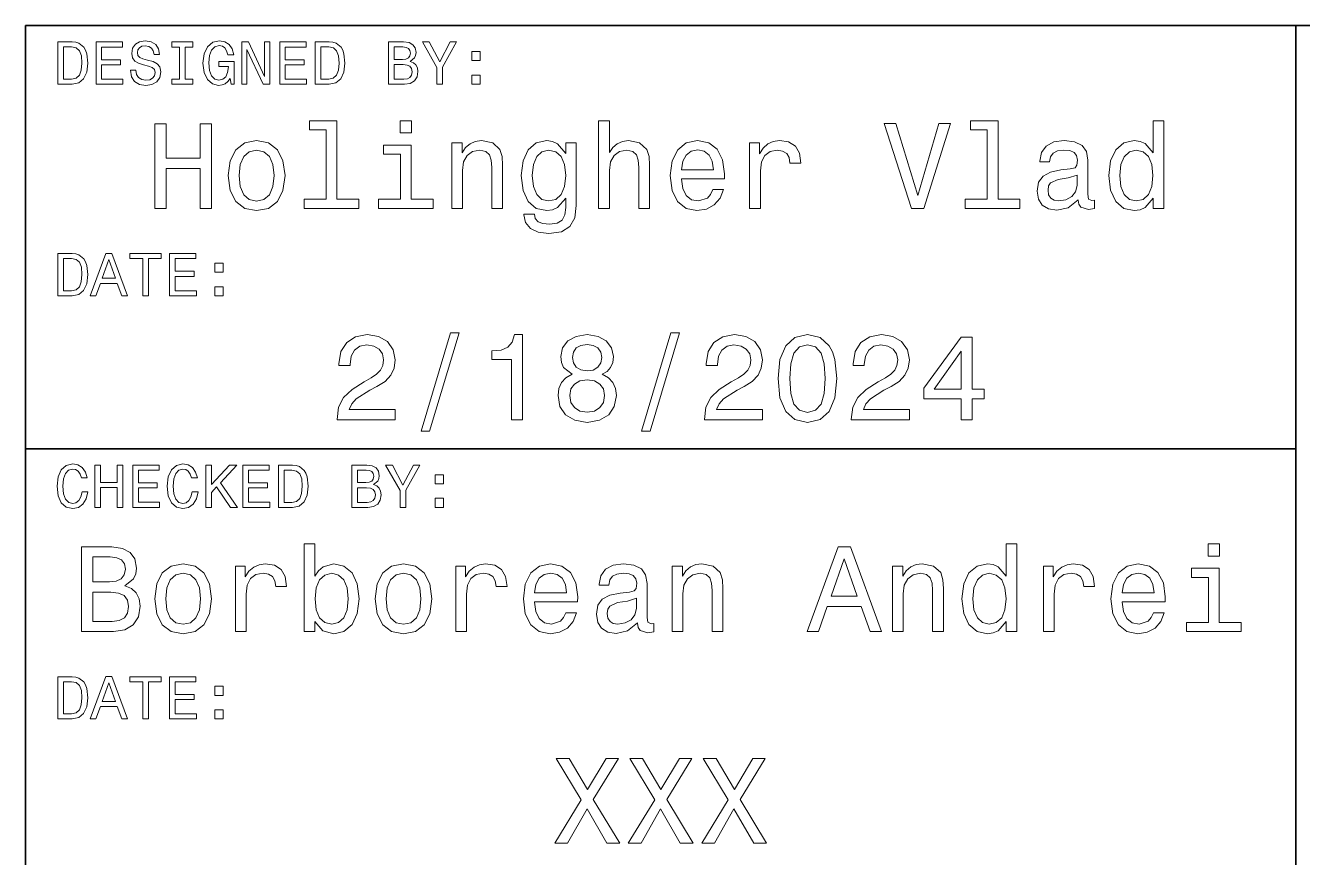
# Model space of a CAD drawing. Extents: x 0 to 420, y 0 to 297.
# Drawn here: x 220 to 265.24, y 40.51 to 70 of the extents above; entities that cross this region are included whole.
import ezdxf

# ---------------------------------------------------------------- set-up
doc = ezdxf.new("R2010")
doc.units = 0

msp = doc.modelspace()

# ---------------------------------------------------------------- linework, layer by layer
at = {"color": 7, "lineweight": 35}
for p, q in [((220, 10), (220, 70)), ((220, 70), (410, 70)), ((265, 14), (265, 70)), ((220, 55), (265, 55))]:
    msp.add_line(p, q, dxfattribs=at)
at = {"color": 7, "lineweight": 13}
for points in [[(221.648, 69.419), (221.149, 69.419), (221.149, 67.919), (221.648, 67.919), (221.884, 67.966), (222.059, 68.111), (222.167, 68.347), (222.206, 68.669), (222.171, 68.997), (222.128, 69.127), (222.068, 69.231), (221.893, 69.371), (221.778, 69.406)], [(221.633, 69.239), (221.798, 69.207), (221.91, 69.107), (221.977, 68.93), (221.999, 68.669), (221.975, 68.416), (221.908, 68.238), (221.793, 68.133), (221.633, 68.098), (221.35, 68.098), (221.35, 69.239)], [(222.498, 67.919), (223.449, 67.919), (223.449, 68.1), (222.697, 68.1), (222.697, 68.608), (223.367, 68.608), (223.367, 68.787), (222.697, 68.787), (222.697, 69.237), (223.432, 69.237), (223.432, 69.419), (222.498, 69.419)], [(223.911, 68.414), (223.715, 68.414), (223.758, 68.184), (223.866, 68.016), (224.032, 67.914), (224.257, 67.878), (224.48, 67.912), (224.646, 68.007), (224.752, 68.156), (224.791, 68.353), (224.759, 68.53), (224.668, 68.645), (224.521, 68.72), (224.324, 68.777), (224.156, 68.818), (224.045, 68.865), (223.983, 68.934), (223.963, 69.043), (223.983, 69.14), (224.039, 69.213), (224.125, 69.263), (224.244, 69.28), (224.365, 69.259), (224.46, 69.2), (224.523, 69.103), (224.553, 68.971), (224.75, 68.971), (224.75, 68.976), (224.715, 69.179), (224.614, 69.33), (224.454, 69.425), (224.238, 69.457), (224.043, 69.425), (223.892, 69.334), (223.795, 69.194), (223.76, 69.012), (223.788, 68.85), (223.87, 68.74), (224, 68.666), (224.177, 68.61), (224.352, 68.561), (224.484, 68.513), (224.564, 68.444), (224.592, 68.331), (224.566, 68.217), (224.499, 68.13), (224.398, 68.076), (224.266, 68.059), (224.119, 68.083), (224.006, 68.152), (223.935, 68.264)], [(225.455, 68.1), (225.178, 68.1), (225.178, 67.919), (225.93, 67.919), (225.93, 68.1), (225.653, 68.1), (225.653, 69.237), (225.93, 69.237), (225.93, 69.419), (225.178, 69.419), (225.178, 69.237), (225.455, 69.237)], [(227.251, 68.12), (227.287, 67.919), (227.396, 67.919), (227.396, 68.729), (226.849, 68.729), (226.849, 68.545), (227.186, 68.545), (227.186, 68.532), (227.16, 68.334), (227.091, 68.187), (226.985, 68.094), (226.853, 68.063), (226.706, 68.102), (226.591, 68.219), (226.518, 68.411), (226.492, 68.675), (226.516, 68.937), (226.589, 69.129), (226.706, 69.246), (226.864, 69.287), (226.972, 69.265), (227.061, 69.205), (227.125, 69.103), (227.162, 68.967), (227.376, 68.967), (227.32, 69.174), (227.214, 69.33), (227.065, 69.425), (226.877, 69.46), (226.63, 69.406), (226.445, 69.248), (226.326, 68.999), (226.285, 68.669), (226.326, 68.336), (226.445, 68.087), (226.62, 67.929), (226.84, 67.878), (226.963, 67.895), (227.073, 67.938), (227.169, 68.014)], [(227.664, 67.919), (227.843, 67.919), (227.843, 69.148), (228.418, 67.919), (228.649, 67.919), (228.649, 69.419), (228.468, 69.419), (228.468, 68.189), (227.899, 69.419), (227.664, 69.419)], [(229.004, 67.919), (229.955, 67.919), (229.955, 68.1), (229.202, 68.1), (229.202, 68.608), (229.872, 68.608), (229.872, 68.787), (229.202, 68.787), (229.202, 69.237), (229.937, 69.237), (229.937, 69.419), (229.004, 69.419)], [(230.756, 69.419), (230.257, 69.419), (230.257, 67.919), (230.756, 67.919), (230.992, 67.966), (231.167, 68.111), (231.275, 68.347), (231.314, 68.669), (231.28, 68.997), (231.236, 69.127), (231.176, 69.231), (231.001, 69.371), (230.886, 69.406)], [(230.741, 69.239), (230.906, 69.207), (231.018, 69.107), (231.085, 68.93), (231.107, 68.669), (231.083, 68.416), (231.016, 68.238), (230.901, 68.133), (230.741, 68.098), (230.458, 68.098), (230.458, 69.239)], [(233.631, 68.729), (233.782, 68.854), (233.821, 68.939), (233.834, 69.043), (233.806, 69.205), (233.722, 69.321), (233.586, 69.393), (233.396, 69.419), (232.862, 69.419), (232.862, 67.919), (233.426, 67.919), (233.627, 67.949), (233.776, 68.037), (233.869, 68.178), (233.901, 68.368), (233.882, 68.496), (233.83, 68.602), (233.746, 68.679)], [(233.354, 68.796), (233.061, 68.796), (233.061, 69.239), (233.372, 69.239), (233.488, 69.226), (233.571, 69.187), (233.62, 69.12), (233.638, 69.021), (233.618, 68.921), (233.566, 68.852), (233.478, 68.809)], [(234.774, 67.919), (234.774, 68.526), (235.267, 69.421), (235.043, 69.421), (234.673, 68.71), (234.299, 69.421), (234.059, 69.421), (234.573, 68.513), (234.573, 67.919)], [(235.814, 68.757), (236.112, 68.757), (236.112, 69.079), (235.814, 69.079)], [(233.402, 68.098), (233.061, 68.098), (233.061, 68.615), (233.383, 68.615), (233.519, 68.599), (233.616, 68.554), (233.674, 68.476), (233.694, 68.364), (233.674, 68.245), (233.62, 68.163), (233.53, 68.113)], [(235.814, 67.919), (236.112, 67.919), (236.112, 68.241), (235.814, 68.241)], [(224.582, 63.52), (224.984, 63.52), (224.984, 64.929), (226.186, 64.929), (226.186, 63.52), (226.584, 63.52), (226.584, 66.52), (226.186, 66.52), (226.186, 65.297), (224.984, 65.297), (224.984, 66.52), (224.582, 66.52)], [(230.651, 66.304), (230.651, 63.84), (229.869, 63.84), (229.869, 63.52), (231.81, 63.52), (231.81, 63.84), (231.032, 63.84), (231.032, 66.624), (230.055, 66.624), (230.055, 66.304)], [(233.673, 66.624), (233.271, 66.624), (233.271, 66.192), (233.673, 66.192)], [(240.304, 63.52), (240.684, 63.52), (240.684, 64.86), (240.723, 65.167), (240.849, 65.392), (241.043, 65.53), (241.303, 65.582), (241.51, 65.539), (241.64, 65.422), (241.705, 65.228), (241.726, 64.968), (241.726, 63.52), (242.107, 63.52), (242.107, 65.046), (242.089, 65.353), (242.012, 65.608), (241.756, 65.841), (241.359, 65.924), (241.143, 65.893), (240.957, 65.811), (240.801, 65.682), (240.684, 65.504), (240.684, 66.624), (240.304, 66.624)], [(252.36, 66.524), (251.608, 63.97), (250.834, 66.524), (250.424, 66.524), (251.392, 63.52), (251.824, 63.52), (252.771, 66.524)], [(254.072, 66.304), (254.072, 63.84), (253.29, 63.84), (253.29, 63.52), (255.231, 63.52), (255.231, 63.84), (254.452, 63.84), (254.452, 66.624), (253.476, 66.624), (253.476, 66.304)], [(259.947, 63.879), (259.947, 63.52), (260.327, 63.52), (260.327, 66.624), (259.951, 66.624), (259.951, 65.487), (259.661, 65.816), (259.484, 65.893), (259.281, 65.924), (258.914, 65.837), (258.628, 65.595), (258.442, 65.206), (258.378, 64.683), (258.442, 64.16), (258.628, 63.767), (258.914, 63.52), (259.281, 63.438), (259.484, 63.468), (259.666, 63.546)], [(227.18, 64.679), (227.249, 64.151), (227.448, 63.762), (227.764, 63.52), (228.187, 63.438), (228.607, 63.52), (228.922, 63.758), (229.121, 64.147), (229.195, 64.679), (229.121, 65.206), (228.922, 65.599), (228.607, 65.837), (228.187, 65.924), (227.764, 65.837), (227.448, 65.595), (227.249, 65.206)], [(233.66, 63.84), (233.66, 65.764), (232.683, 65.764), (232.683, 65.439), (233.28, 65.439), (233.28, 63.84), (232.501, 63.84), (232.501, 63.52), (234.447, 63.52), (234.447, 63.84)], [(235.099, 63.52), (235.48, 63.52), (235.48, 64.86), (235.519, 65.167), (235.644, 65.392), (235.839, 65.53), (236.098, 65.582), (236.305, 65.539), (236.435, 65.422), (236.5, 65.228), (236.522, 64.968), (236.522, 63.52), (236.902, 63.52), (236.902, 65.046), (236.885, 65.353), (236.807, 65.608), (236.552, 65.841), (236.154, 65.924), (235.934, 65.893), (235.748, 65.811), (235.588, 65.673), (235.463, 65.487), (235.463, 65.841), (235.099, 65.841)], [(239.509, 63.624), (239.509, 65.841), (239.146, 65.841), (239.146, 65.465), (238.847, 65.807), (238.666, 65.893), (238.463, 65.924), (238.095, 65.837), (237.81, 65.595), (237.624, 65.206), (237.559, 64.683), (237.624, 64.156), (237.81, 63.767), (238.095, 63.52), (238.463, 63.438), (238.67, 63.468), (238.843, 63.546), (239.146, 63.875), (239.146, 63.546), (239.111, 63.287), (239.016, 63.101), (238.834, 62.993), (238.562, 62.954), (238.324, 62.98), (238.156, 63.045), (238.056, 63.157), (238.026, 63.308), (237.658, 63.308), (237.658, 63.291), (237.715, 63.014), (237.888, 62.807), (238.164, 62.673), (238.54, 62.625), (238.99, 62.69), (239.288, 62.872), (239.457, 63.187)], [(243.239, 64.571), (244.761, 64.571), (244.765, 64.748), (244.696, 65.245), (244.506, 65.617), (244.203, 65.841), (243.801, 65.924), (243.408, 65.837), (243.105, 65.595), (242.911, 65.202), (242.841, 64.683), (242.906, 64.151), (243.101, 63.762), (243.399, 63.52), (243.788, 63.438), (244.125, 63.494), (244.402, 63.641), (244.605, 63.875), (244.722, 64.186), (244.346, 64.186), (244.268, 64.013), (244.156, 63.883), (243.836, 63.78), (243.589, 63.827), (243.403, 63.978), (243.282, 64.225), (243.239, 64.558)], [(245.651, 63.52), (246.032, 63.52), (246.032, 64.847), (246.071, 65.167), (246.187, 65.396), (246.378, 65.535), (246.633, 65.582), (246.823, 65.552), (246.965, 65.465), (247.052, 65.318), (247.082, 65.12), (247.467, 65.12), (247.415, 65.47), (247.272, 65.72), (247.035, 65.872), (246.71, 65.924), (246.49, 65.889), (246.3, 65.803), (246.131, 65.656), (245.997, 65.457), (245.997, 65.841), (245.651, 65.841)], [(257.297, 63.823), (257.297, 63.81), (257.318, 63.663), (257.383, 63.559), (257.656, 63.477), (257.867, 63.512), (257.867, 63.805), (257.777, 63.793), (257.656, 63.849), (257.634, 64.022), (257.634, 65.223), (257.582, 65.53), (257.431, 65.746), (257.167, 65.876), (256.795, 65.924), (256.432, 65.872), (256.164, 65.725), (255.996, 65.496), (255.939, 65.193), (255.939, 65.167), (256.281, 65.167), (256.311, 65.349), (256.406, 65.478), (256.562, 65.556), (256.782, 65.586), (256.994, 65.565), (257.146, 65.5), (257.236, 65.388), (257.267, 65.232), (257.249, 65.05), (257.18, 64.96), (257.007, 64.916), (256.683, 64.882), (256.311, 64.804), (256.048, 64.666), (255.892, 64.45), (255.844, 64.13), (255.888, 63.844), (256.022, 63.633), (256.238, 63.499), (256.536, 63.451), (256.938, 63.542)], [(227.569, 64.683), (227.608, 65.072), (227.729, 65.353), (227.924, 65.526), (228.187, 65.586), (228.447, 65.526), (228.641, 65.357), (228.762, 65.072), (228.805, 64.683), (228.762, 64.29), (228.641, 64.004), (228.447, 63.831), (228.187, 63.775), (227.924, 63.831), (227.729, 64.004), (227.608, 64.29)], [(237.952, 64.683), (237.991, 65.068), (238.108, 65.353), (238.29, 65.522), (238.532, 65.582), (238.787, 65.522), (238.977, 65.353), (239.094, 65.068), (239.137, 64.683), (239.094, 64.29), (238.977, 64.009), (238.787, 63.836), (238.532, 63.78), (238.29, 63.836), (238.108, 64.009), (237.991, 64.294)], [(243.239, 64.89), (243.287, 65.189), (243.403, 65.409), (243.581, 65.543), (243.814, 65.591), (244.043, 65.543), (244.22, 65.409), (244.329, 65.189), (244.367, 64.89)], [(259.346, 65.582), (259.597, 65.522), (259.787, 65.353), (259.899, 65.072), (259.942, 64.683), (259.899, 64.29), (259.787, 64.009), (259.597, 63.836), (259.346, 63.78), (259.108, 63.836), (258.927, 64.009), (258.805, 64.294), (258.767, 64.683), (258.805, 65.068), (258.927, 65.349), (259.108, 65.522)], [(257.254, 64.333), (257.202, 64.108), (257.063, 63.935), (256.856, 63.823), (256.601, 63.784), (256.437, 63.805), (256.32, 63.875), (256.246, 63.996), (256.225, 64.164), (256.242, 64.316), (256.311, 64.424), (256.588, 64.545), (256.938, 64.597), (257.254, 64.7)], [(221.648, 61.919), (221.149, 61.919), (221.149, 60.419), (221.648, 60.419), (221.884, 60.466), (222.059, 60.611), (222.167, 60.847), (222.206, 61.169), (222.171, 61.497), (222.128, 61.627), (222.068, 61.731), (221.893, 61.871), (221.778, 61.906)], [(221.633, 61.739), (221.798, 61.707), (221.91, 61.607), (221.977, 61.43), (221.999, 61.169), (221.975, 60.916), (221.908, 60.738), (221.793, 60.633), (221.633, 60.598), (221.35, 60.598), (221.35, 61.739)], [(222.295, 60.419), (222.494, 60.419), (222.651, 60.86), (223.25, 60.86), (223.408, 60.419), (223.611, 60.419), (223.062, 61.921), (222.841, 61.921)], [(222.72, 61.043), (222.952, 61.705), (223.183, 61.043)], [(224.153, 60.419), (224.352, 60.419), (224.352, 61.737), (224.806, 61.737), (224.806, 61.919), (223.697, 61.919), (223.697, 61.737), (224.153, 61.737)], [(225.1, 60.419), (226.051, 60.419), (226.051, 60.6), (225.299, 60.6), (225.299, 61.108), (225.969, 61.108), (225.969, 61.287), (225.299, 61.287), (225.299, 61.737), (226.034, 61.737), (226.034, 61.919), (225.1, 61.919)], [(226.706, 61.257), (227.004, 61.257), (227.004, 61.579), (226.706, 61.579)], [(226.706, 60.419), (227.004, 60.419), (227.004, 60.741), (226.706, 60.741)], [(231.036, 56.02), (233.098, 56.02), (233.098, 56.392), (231.468, 56.392), (231.559, 56.595), (231.715, 56.764), (232.195, 57.071), (232.45, 57.2), (232.735, 57.386), (232.938, 57.602), (233.055, 57.857), (233.098, 58.147), (233.024, 58.51), (232.821, 58.795), (232.51, 58.977), (232.108, 59.042), (231.693, 58.968), (231.378, 58.765), (231.174, 58.441), (231.105, 58.013), (231.105, 57.952), (231.499, 57.952), (231.499, 57.987), (231.537, 58.281), (231.654, 58.497), (231.84, 58.635), (232.086, 58.683), (232.337, 58.64), (232.523, 58.532), (232.644, 58.363), (232.687, 58.151), (232.657, 57.952), (232.575, 57.784), (232.437, 57.637), (232.246, 57.507), (231.991, 57.369), (231.568, 57.101), (231.269, 56.816), (231.092, 56.47), (231.036, 56.033)], [(234.019, 55.618), (234.317, 55.618), (235.363, 59.102), (235.061, 59.102)], [(237.218, 56.02), (237.611, 56.02), (237.611, 59.042), (237.317, 59.042), (237.239, 58.778), (237.084, 58.601), (236.846, 58.497), (236.517, 58.463), (236.517, 58.156), (237.218, 58.156)], [(239.362, 57.637), (239.141, 57.516), (238.99, 57.347), (238.895, 57.135), (238.865, 56.88), (238.934, 56.496), (239.133, 56.197), (239.457, 56.007), (239.898, 55.934), (240.334, 56.007), (240.659, 56.197), (240.857, 56.496), (240.931, 56.88), (240.896, 57.135), (240.805, 57.347), (240.65, 57.516), (240.434, 57.637), (240.607, 57.741), (240.728, 57.883), (240.801, 58.056), (240.827, 58.268), (240.758, 58.575), (240.576, 58.821), (240.282, 58.981), (239.898, 59.042), (239.509, 58.981), (239.215, 58.821), (239.029, 58.575), (238.964, 58.268), (238.986, 58.056), (239.059, 57.883)], [(241.826, 55.618), (242.124, 55.618), (243.17, 59.102), (242.867, 59.102)], [(244.048, 56.02), (246.11, 56.02), (246.11, 56.392), (244.48, 56.392), (244.571, 56.595), (244.726, 56.764), (245.206, 57.071), (245.461, 57.2), (245.746, 57.386), (245.95, 57.602), (246.066, 57.857), (246.11, 58.147), (246.036, 58.51), (245.833, 58.795), (245.522, 58.977), (245.12, 59.042), (244.705, 58.968), (244.389, 58.765), (244.186, 58.441), (244.117, 58.013), (244.117, 57.952), (244.51, 57.952), (244.51, 57.987), (244.549, 58.281), (244.666, 58.497), (244.852, 58.635), (245.098, 58.683), (245.349, 58.64), (245.535, 58.532), (245.656, 58.363), (245.699, 58.151), (245.669, 57.952), (245.586, 57.784), (245.448, 57.637), (245.258, 57.507), (245.003, 57.369), (244.579, 57.101), (244.281, 56.816), (244.104, 56.47), (244.048, 56.033)], [(246.663, 57.486), (246.728, 56.807), (246.931, 56.323), (247.255, 56.029), (247.705, 55.934), (248.15, 56.029), (248.474, 56.323), (248.673, 56.807), (248.742, 57.486), (248.673, 58.16), (248.591, 58.428), (248.474, 58.648), (248.15, 58.942), (247.705, 59.042), (247.255, 58.942), (246.931, 58.644), (246.728, 58.16)], [(249.252, 56.02), (251.314, 56.02), (251.314, 56.392), (249.684, 56.392), (249.775, 56.595), (249.931, 56.764), (250.411, 57.071), (250.666, 57.2), (250.951, 57.386), (251.154, 57.602), (251.271, 57.857), (251.314, 58.147), (251.241, 58.51), (251.037, 58.795), (250.726, 58.977), (250.324, 59.042), (249.909, 58.968), (249.594, 58.765), (249.39, 58.441), (249.321, 58.013), (249.321, 57.952), (249.715, 57.952), (249.715, 57.987), (249.754, 58.281), (249.87, 58.497), (250.056, 58.635), (250.303, 58.683), (250.553, 58.64), (250.739, 58.532), (250.86, 58.363), (250.903, 58.151), (250.873, 57.952), (250.791, 57.784), (250.653, 57.637), (250.463, 57.507), (250.207, 57.369), (249.784, 57.101), (249.486, 56.816), (249.308, 56.47), (249.252, 56.033)], [(253.147, 56.02), (253.536, 56.02), (253.536, 56.764), (253.964, 56.764), (253.964, 57.11), (253.536, 57.11), (253.536, 58.955), (253.143, 58.955), (251.829, 57.144), (251.829, 56.764), (253.147, 56.764)], [(239.375, 58.233), (239.409, 58.424), (239.513, 58.571), (239.677, 58.661), (239.898, 58.696), (240.114, 58.661), (240.278, 58.571), (240.382, 58.424), (240.421, 58.233), (240.382, 58.039), (240.278, 57.888), (240.114, 57.788), (239.898, 57.758), (239.677, 57.793), (239.513, 57.888), (239.409, 58.039)], [(247.078, 57.486), (247.112, 58.009), (247.22, 58.385), (247.415, 58.605), (247.705, 58.683), (247.99, 58.605), (248.184, 58.385), (248.293, 58.009), (248.327, 57.486), (248.293, 56.958), (248.184, 56.582), (247.99, 56.362), (247.705, 56.288), (247.415, 56.362), (247.22, 56.582), (247.112, 56.958)], [(252.192, 57.11), (253.147, 58.454), (253.147, 57.11)], [(239.28, 56.889), (239.318, 57.118), (239.444, 57.291), (239.638, 57.403), (239.898, 57.442), (240.153, 57.403), (240.347, 57.291), (240.473, 57.118), (240.516, 56.889), (240.473, 56.643), (240.347, 56.457), (240.153, 56.336), (239.898, 56.297), (239.638, 56.336), (239.444, 56.457), (239.318, 56.643)], [(222.001, 53.476), (221.957, 53.295), (221.886, 53.165), (221.787, 53.085), (221.67, 53.059), (221.53, 53.098), (221.419, 53.215), (221.346, 53.405), (221.322, 53.669), (221.346, 53.93), (221.417, 54.122), (221.527, 54.239), (221.67, 54.28), (221.774, 54.259), (221.862, 54.198), (221.932, 54.101), (221.979, 53.967), (222.184, 53.967), (222.12, 54.172), (222.007, 54.328), (221.854, 54.425), (221.67, 54.46), (221.441, 54.406), (221.266, 54.254), (221.153, 54.006), (221.115, 53.669), (221.153, 53.331), (221.266, 53.083), (221.441, 52.929), (221.67, 52.878), (221.871, 52.919), (222.033, 53.033), (222.148, 53.221), (222.208, 53.476)], [(222.45, 52.919), (222.651, 52.919), (222.651, 53.623), (223.252, 53.623), (223.252, 52.919), (223.451, 52.919), (223.451, 54.419), (223.252, 54.419), (223.252, 53.807), (222.651, 53.807), (222.651, 54.419), (222.45, 54.419)], [(223.799, 52.919), (224.75, 52.919), (224.75, 53.1), (223.998, 53.1), (223.998, 53.608), (224.668, 53.608), (224.668, 53.787), (223.998, 53.787), (223.998, 54.237), (224.733, 54.237), (224.733, 54.419), (223.799, 54.419)], [(225.904, 53.476), (225.861, 53.295), (225.79, 53.165), (225.69, 53.085), (225.573, 53.059), (225.433, 53.098), (225.323, 53.215), (225.249, 53.405), (225.226, 53.669), (225.249, 53.93), (225.321, 54.122), (225.431, 54.239), (225.573, 54.28), (225.677, 54.259), (225.766, 54.198), (225.835, 54.101), (225.883, 53.967), (226.088, 53.967), (226.023, 54.172), (225.911, 54.328), (225.757, 54.425), (225.573, 54.46), (225.344, 54.406), (225.169, 54.254), (225.057, 54.006), (225.018, 53.669), (225.057, 53.331), (225.169, 53.083), (225.344, 52.929), (225.573, 52.878), (225.774, 52.919), (225.937, 53.033), (226.051, 53.221), (226.112, 53.476)], [(226.386, 52.919), (226.585, 52.919), (226.585, 53.452), (226.762, 53.643), (227.266, 52.919), (227.508, 52.919), (226.903, 53.787), (227.491, 54.419), (227.227, 54.419), (226.585, 53.725), (226.585, 54.419), (226.386, 54.419)], [(227.702, 52.919), (228.653, 52.919), (228.653, 53.1), (227.901, 53.1), (227.901, 53.608), (228.571, 53.608), (228.571, 53.787), (227.901, 53.787), (227.901, 54.237), (228.636, 54.237), (228.636, 54.419), (227.702, 54.419)], [(229.455, 54.419), (228.956, 54.419), (228.956, 52.919), (229.455, 52.919), (229.691, 52.966), (229.866, 53.111), (229.974, 53.347), (230.013, 53.669), (229.978, 53.997), (229.935, 54.127), (229.875, 54.231), (229.7, 54.371), (229.585, 54.406)], [(232.33, 53.729), (232.481, 53.854), (232.52, 53.939), (232.533, 54.043), (232.505, 54.205), (232.421, 54.321), (232.285, 54.393), (232.094, 54.419), (231.561, 54.419), (231.561, 52.919), (232.125, 52.919), (232.326, 52.949), (232.475, 53.037), (232.568, 53.178), (232.6, 53.368), (232.581, 53.496), (232.529, 53.602), (232.445, 53.679)], [(233.473, 52.919), (233.473, 53.526), (233.966, 54.421), (233.741, 54.421), (233.372, 53.71), (232.998, 54.421), (232.758, 54.421), (233.272, 53.513), (233.272, 52.919)], [(229.44, 54.239), (229.604, 54.207), (229.717, 54.107), (229.784, 53.93), (229.805, 53.669), (229.782, 53.416), (229.715, 53.238), (229.6, 53.133), (229.44, 53.098), (229.157, 53.098), (229.157, 54.239)], [(232.053, 53.796), (231.759, 53.796), (231.759, 54.239), (232.071, 54.239), (232.187, 54.226), (232.269, 54.187), (232.319, 54.12), (232.336, 54.021), (232.317, 53.921), (232.265, 53.852), (232.177, 53.809)], [(234.513, 53.757), (234.811, 53.757), (234.811, 54.079), (234.513, 54.079)], [(232.101, 53.098), (231.759, 53.098), (231.759, 53.615), (232.081, 53.615), (232.218, 53.599), (232.315, 53.554), (232.373, 53.476), (232.393, 53.364), (232.373, 53.245), (232.319, 53.163), (232.228, 53.113)], [(234.513, 52.919), (234.811, 52.919), (234.811, 53.241), (234.513, 53.241)], [(230.254, 48.879), (230.535, 48.546), (230.919, 48.438), (231.282, 48.52), (231.572, 48.767), (231.754, 49.16), (231.823, 49.683), (231.754, 50.206), (231.568, 50.595), (231.282, 50.837), (230.919, 50.924), (230.539, 50.811), (230.383, 50.673), (230.254, 50.487), (230.254, 51.624), (229.873, 51.624), (229.873, 48.52), (230.254, 48.52)], [(254.742, 48.879), (254.742, 48.52), (255.122, 48.52), (255.122, 51.624), (254.746, 51.624), (254.746, 50.487), (254.457, 50.816), (254.28, 50.893), (254.076, 50.924), (253.709, 50.837), (253.424, 50.595), (253.238, 50.206), (253.173, 49.683), (253.238, 49.16), (253.424, 48.767), (253.709, 48.52), (254.076, 48.438), (254.28, 48.468), (254.461, 48.546)], [(262.298, 51.624), (261.896, 51.624), (261.896, 51.192), (262.298, 51.192)], [(223.523, 50.141), (223.826, 50.392), (223.903, 50.561), (223.929, 50.768), (223.873, 51.092), (223.705, 51.326), (223.432, 51.468), (223.052, 51.52), (221.984, 51.52), (221.984, 48.52), (223.112, 48.52), (223.514, 48.581), (223.813, 48.758), (223.999, 49.039), (224.063, 49.419), (224.024, 49.674), (223.921, 49.886), (223.752, 50.042)], [(222.97, 50.275), (222.382, 50.275), (222.382, 51.161), (223.004, 51.161), (223.238, 51.135), (223.402, 51.058), (223.501, 50.924), (223.536, 50.725), (223.497, 50.526), (223.393, 50.388), (223.216, 50.301)], [(247.692, 48.52), (248.089, 48.52), (248.405, 49.402), (249.602, 49.402), (249.918, 48.52), (250.324, 48.52), (249.226, 51.524), (248.785, 51.524)], [(224.578, 49.679), (224.647, 49.151), (224.846, 48.762), (225.161, 48.52), (225.585, 48.438), (226.004, 48.52), (226.32, 48.758), (226.519, 49.147), (226.592, 49.679), (226.519, 50.206), (226.32, 50.599), (226.004, 50.837), (225.585, 50.924), (225.161, 50.837), (224.846, 50.595), (224.647, 50.206)], [(227.435, 48.52), (227.816, 48.52), (227.816, 49.847), (227.854, 50.167), (227.971, 50.396), (228.161, 50.535), (228.416, 50.582), (228.607, 50.552), (228.749, 50.465), (228.836, 50.318), (228.866, 50.12), (229.251, 50.12), (229.199, 50.47), (229.056, 50.72), (228.818, 50.872), (228.494, 50.924), (228.274, 50.889), (228.084, 50.803), (227.915, 50.656), (227.781, 50.457), (227.781, 50.841), (227.435, 50.841)], [(232.385, 49.679), (232.454, 49.151), (232.653, 48.762), (232.968, 48.52), (233.392, 48.438), (233.811, 48.52), (234.127, 48.758), (234.326, 49.147), (234.399, 49.679), (234.326, 50.206), (234.127, 50.599), (233.811, 50.837), (233.392, 50.924), (232.968, 50.837), (232.653, 50.595), (232.454, 50.206)], [(235.242, 48.52), (235.622, 48.52), (235.622, 49.847), (235.661, 50.167), (235.778, 50.396), (235.968, 50.535), (236.223, 50.582), (236.414, 50.552), (236.556, 50.465), (236.643, 50.318), (236.673, 50.12), (237.058, 50.12), (237.006, 50.47), (236.863, 50.72), (236.625, 50.872), (236.301, 50.924), (236.081, 50.889), (235.89, 50.803), (235.722, 50.656), (235.588, 50.457), (235.588, 50.841), (235.242, 50.841)], [(238.035, 49.571), (239.556, 49.571), (239.561, 49.748), (239.491, 50.245), (239.301, 50.617), (238.999, 50.841), (238.597, 50.924), (238.203, 50.837), (237.901, 50.595), (237.706, 50.202), (237.637, 49.683), (237.702, 49.151), (237.896, 48.762), (238.195, 48.52), (238.584, 48.438), (238.921, 48.494), (239.197, 48.641), (239.401, 48.875), (239.517, 49.186), (239.141, 49.186), (239.063, 49.013), (238.951, 48.883), (238.631, 48.78), (238.385, 48.827), (238.199, 48.978), (238.078, 49.225), (238.035, 49.558)], [(241.683, 48.823), (241.683, 48.81), (241.705, 48.663), (241.769, 48.559), (242.042, 48.477), (242.254, 48.512), (242.254, 48.805), (242.163, 48.793), (242.042, 48.849), (242.02, 49.022), (242.02, 50.223), (241.968, 50.53), (241.817, 50.746), (241.553, 50.876), (241.182, 50.924), (240.818, 50.872), (240.55, 50.725), (240.382, 50.496), (240.326, 50.193), (240.326, 50.167), (240.667, 50.167), (240.697, 50.349), (240.792, 50.478), (240.948, 50.556), (241.169, 50.586), (241.38, 50.565), (241.532, 50.5), (241.622, 50.388), (241.653, 50.232), (241.635, 50.05), (241.566, 49.96), (241.393, 49.916), (241.069, 49.882), (240.697, 49.804), (240.434, 49.666), (240.278, 49.45), (240.231, 49.13), (240.274, 48.844), (240.408, 48.633), (240.624, 48.499), (240.922, 48.451), (241.324, 48.542)], [(242.906, 48.52), (243.287, 48.52), (243.287, 49.86), (243.326, 50.167), (243.451, 50.392), (243.646, 50.53), (243.905, 50.582), (244.112, 50.539), (244.242, 50.422), (244.307, 50.228), (244.329, 49.968), (244.329, 48.52), (244.709, 48.52), (244.709, 50.046), (244.692, 50.353), (244.614, 50.608), (244.359, 50.841), (243.961, 50.924), (243.741, 50.893), (243.555, 50.811), (243.395, 50.673), (243.269, 50.487), (243.269, 50.841), (242.906, 50.841)], [(248.543, 49.769), (249.006, 51.092), (249.468, 49.769)], [(250.713, 48.52), (251.094, 48.52), (251.094, 49.86), (251.133, 50.167), (251.258, 50.392), (251.452, 50.53), (251.712, 50.582), (251.919, 50.539), (252.049, 50.422), (252.114, 50.228), (252.135, 49.968), (252.135, 48.52), (252.516, 48.52), (252.516, 50.046), (252.499, 50.353), (252.421, 50.608), (252.166, 50.841), (251.768, 50.924), (251.548, 50.893), (251.362, 50.811), (251.202, 50.673), (251.076, 50.487), (251.076, 50.841), (250.713, 50.841)], [(256.061, 48.52), (256.441, 48.52), (256.441, 49.847), (256.48, 50.167), (256.597, 50.396), (256.787, 50.535), (257.042, 50.582), (257.232, 50.552), (257.375, 50.465), (257.461, 50.318), (257.491, 50.12), (257.876, 50.12), (257.824, 50.47), (257.682, 50.72), (257.444, 50.872), (257.12, 50.924), (256.899, 50.889), (256.709, 50.803), (256.54, 50.656), (256.406, 50.457), (256.406, 50.841), (256.061, 50.841)], [(258.853, 49.571), (260.375, 49.571), (260.379, 49.748), (260.31, 50.245), (260.12, 50.617), (259.817, 50.841), (259.415, 50.924), (259.022, 50.837), (258.719, 50.595), (258.525, 50.202), (258.455, 49.683), (258.52, 49.151), (258.715, 48.762), (259.013, 48.52), (259.402, 48.438), (259.739, 48.494), (260.016, 48.641), (260.219, 48.875), (260.336, 49.186), (259.96, 49.186), (259.882, 49.013), (259.769, 48.883), (259.45, 48.78), (259.203, 48.827), (259.017, 48.978), (258.896, 49.225), (258.853, 49.558)], [(262.285, 48.84), (262.285, 50.764), (261.308, 50.764), (261.308, 50.439), (261.905, 50.439), (261.905, 48.84), (261.127, 48.84), (261.127, 48.52), (263.072, 48.52), (263.072, 48.84)], [(224.967, 49.683), (225.006, 50.072), (225.127, 50.353), (225.321, 50.526), (225.585, 50.586), (225.844, 50.526), (226.039, 50.357), (226.16, 50.072), (226.203, 49.683), (226.16, 49.29), (226.039, 49.004), (225.844, 48.831), (225.585, 48.775), (225.321, 48.831), (225.127, 49.004), (225.006, 49.29)], [(231.434, 49.683), (231.39, 49.294), (231.274, 49.009), (231.088, 48.836), (230.854, 48.78), (230.599, 48.836), (230.414, 49.009), (230.297, 49.29), (230.258, 49.683), (230.297, 50.072), (230.414, 50.353), (230.599, 50.522), (230.854, 50.582), (231.088, 50.522), (231.274, 50.349), (231.39, 50.068)], [(232.774, 49.683), (232.813, 50.072), (232.934, 50.353), (233.128, 50.526), (233.392, 50.586), (233.651, 50.526), (233.846, 50.357), (233.967, 50.072), (234.01, 49.683), (233.967, 49.29), (233.846, 49.004), (233.651, 48.831), (233.392, 48.775), (233.128, 48.831), (232.934, 49.004), (232.813, 49.29)], [(238.035, 49.89), (238.082, 50.189), (238.199, 50.409), (238.376, 50.543), (238.609, 50.591), (238.839, 50.543), (239.016, 50.409), (239.124, 50.189), (239.163, 49.89)], [(254.141, 50.582), (254.392, 50.522), (254.582, 50.353), (254.695, 50.072), (254.738, 49.683), (254.695, 49.29), (254.582, 49.009), (254.392, 48.836), (254.141, 48.78), (253.903, 48.836), (253.722, 49.009), (253.601, 49.294), (253.562, 49.683), (253.601, 50.068), (253.722, 50.349), (253.903, 50.522)], [(258.853, 49.89), (258.901, 50.189), (259.017, 50.409), (259.195, 50.543), (259.428, 50.591), (259.657, 50.543), (259.834, 50.409), (259.942, 50.189), (259.981, 49.89)], [(223.065, 48.879), (222.382, 48.879), (222.382, 49.912), (223.026, 49.912), (223.298, 49.882), (223.493, 49.791), (223.609, 49.635), (223.648, 49.411), (223.609, 49.173), (223.501, 49.009), (223.32, 48.909)], [(241.64, 49.333), (241.588, 49.108), (241.45, 48.935), (241.242, 48.823), (240.987, 48.784), (240.823, 48.805), (240.706, 48.875), (240.633, 48.996), (240.611, 49.164), (240.628, 49.316), (240.697, 49.424), (240.974, 49.545), (241.324, 49.597), (241.64, 49.7)], [(221.648, 46.919), (221.149, 46.919), (221.149, 45.419), (221.648, 45.419), (221.884, 45.466), (222.059, 45.611), (222.167, 45.847), (222.206, 46.169), (222.171, 46.497), (222.128, 46.627), (222.068, 46.731), (221.893, 46.871), (221.778, 46.906)], [(221.633, 46.739), (221.798, 46.707), (221.91, 46.607), (221.977, 46.43), (221.999, 46.169), (221.975, 45.916), (221.908, 45.738), (221.793, 45.633), (221.633, 45.598), (221.35, 45.598), (221.35, 46.739)], [(222.295, 45.419), (222.494, 45.419), (222.651, 45.86), (223.25, 45.86), (223.408, 45.419), (223.611, 45.419), (223.062, 46.921), (222.841, 46.921)], [(222.72, 46.043), (222.952, 46.705), (223.183, 46.043)], [(224.153, 45.419), (224.352, 45.419), (224.352, 46.737), (224.806, 46.737), (224.806, 46.919), (223.697, 46.919), (223.697, 46.737), (224.153, 46.737)], [(225.1, 45.419), (226.051, 45.419), (226.051, 45.6), (225.299, 45.6), (225.299, 46.108), (225.969, 46.108), (225.969, 46.287), (225.299, 46.287), (225.299, 46.737), (226.034, 46.737), (226.034, 46.919), (225.1, 46.919)], [(226.706, 46.257), (227.004, 46.257), (227.004, 46.579), (226.706, 46.579)], [(226.706, 45.419), (227.004, 45.419), (227.004, 45.741), (226.706, 45.741)], [(238.752, 41.02), (239.206, 41.02), (239.893, 42.235), (240.594, 41.02), (241.052, 41.02), (240.114, 42.563), (241.004, 44.024), (240.568, 44.024), (239.906, 42.914), (239.258, 44.024), (238.804, 44.024), (239.69, 42.559)], [(241.354, 41.02), (241.808, 41.02), (242.496, 42.235), (243.196, 41.02), (243.654, 41.02), (242.716, 42.563), (243.607, 44.024), (243.17, 44.024), (242.509, 42.914), (241.86, 44.024), (241.406, 44.024), (242.293, 42.559)], [(243.957, 41.02), (244.411, 41.02), (245.098, 42.235), (245.798, 41.02), (246.256, 41.02), (245.318, 42.563), (246.209, 44.024), (245.772, 44.024), (245.111, 42.914), (244.463, 44.024), (244.009, 44.024), (244.895, 42.559)]]:
    msp.add_lwpolyline(points, close=True, dxfattribs=at)

doc.saveas('drawing.dxf')
